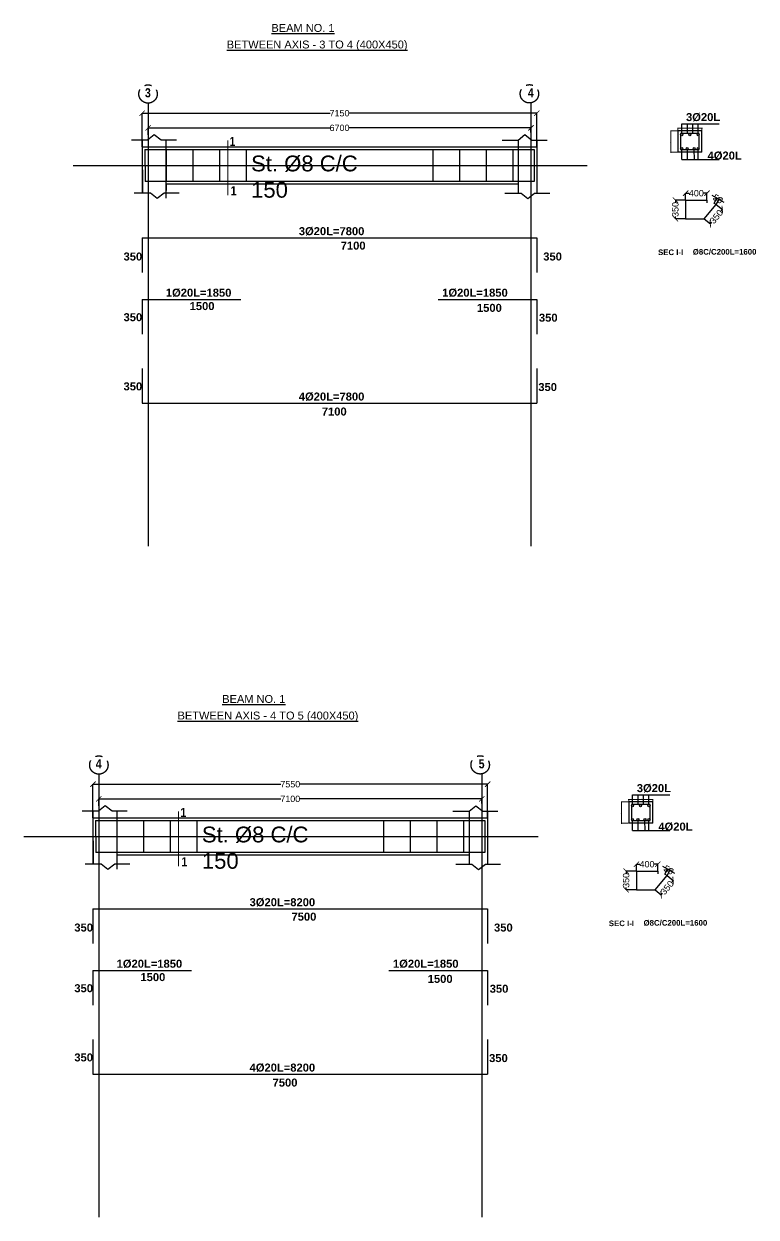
# Model space of a CAD drawing. Header units: inches. Extents: x -291016 to -124071, y 25078 to 137196.
# Drawn here: x -189184 to -175453, y 82549 to 104914 of the extents above; entities that cross this region are included whole.
import ezdxf

# ---------------------------------------------------------------- set-up
doc = ezdxf.new("R2010")
doc.units = ezdxf.units.IN
doc.header["$MEASUREMENT"] = 0
doc.linetypes.add('CENTER', pattern=[2, 1.25, -0.25, 0.25, -0.25])
doc.linetypes.add('CENTER2', pattern=[28.575, 19.05, -3.175, 3.175, -3.175])
doc.layers.add('AXIS', color=8, linetype='CENTER')
doc.layers.add('TEX', color=4, linetype='Continuous')
for name, color, linetype, lineweight in [('bar', 2, 'Continuous', 60), ('texts', 3, 'Continuous', 15), ('wal', 7, 'Continuous', 50)]:
    doc.layers.add(name, color=color, linetype=linetype, lineweight=lineweight)
doc.styles.add('50', font='arial.ttf', dxfattribs={"height": 150})
doc.styles.add('G', font='arial.ttf')
doc.styles.add('SIMPLEX', font='arial.ttf', dxfattribs={"height": 120})
doc.styles.add('Swiss Outline Bold Condensed', font='swisscbo.ttf')
doc.dimstyles.new('25SC', dxfattribs={"dimtxt": 20, "dimasz": 100, "dimexe": 0, "dimexo": 0, "dimgap": 0, "dimtad": 0, "dimdec": 0, "dimzin": 0, "dimdsep": 46, "dimtxsty": 'SIMPLEX', "dimblk": 'ARCHTICK', "dimcen": 0, "dimclrd": 1, "dimclre": 1, "dimclrt": 6, "dimadec": 0, "dimazin": 0, "dimtfac": 1, "dimtdec": 0, "dimtix": 1, "dimtmove": 2, "dimatfit": 3, "dimldrblk": 'ARCHTICK', "dimfxl": 50, "dimtolj": 1, "dimtzin": 0, "dimarcsym": 0})
doc.dimstyles.new('50PEA1', dxfattribs={"dimscale": 0, "dimtxt": 12.5, "dimasz": 5, "dimexe": 5, "dimexo": 10, "dimgap": 5, "dimtad": 1, "dimdec": 0, "dimdsep": 46, "dimtxsty": 'Standard', "dimblk1": 'ARCHTICK', "dimblk2": 'ARCHTICK', "dimsah": 1, "dimcen": 2.5, "dimdle": 10, "dimclrd": 8, "dimclre": 8, "dimclrt": 7, "dimadec": 0, "dimazin": 0, "dimtfac": 1, "dimtdec": 0, "dimtix": 1, "dimtmove": 2, "dimatfit": 3, "dimldrblk": 'ARCHTICK', "dimfxl": 1, "dimtolj": 1, "dimtzin": 0, "dimlwd": 13, "dimlwe": 13, "dimarcsym": 0})

# ---------------------------------------------------------------- blocks, each defined once
blk = doc.blocks.new('_ArchTick')
at = {"color": 0, "const_width": 0.15}
blk.add_lwpolyline([(-0.5, -0.5), (0.5, 0.5)], dxfattribs=at)
blk = doc.blocks.new('*D79')
at = {"color": 1, "lineweight": -2, "transparency": 16777216}
for p, q in [((-186855, 102835), (-186855, 102964)), ((-186855, 102964), (-183444, 102964)), ((-179675, 102964), (-183085, 102964)), ((-179675, 102880), (-179675, 102964))]:
    blk.add_line(p, q, dxfattribs=at)
at = {"layer": 'Defpoints', "color": 0, "transparency": 16777216}
for p in [(-179675, 102964), (-179675, 102880), (-186855, 102835)]:
    blk.add_point(p, dxfattribs=at)
at = {"color": 1, "lineweight": -2, "transparency": 16777216, "xscale": 100, "yscale": 100, "zscale": 100, "rotation": 180}
blk.add_blockref('_ArchTick', (-186855, 102964), dxfattribs=at)
at = {"color": 1, "lineweight": -2, "transparency": 16777216, "xscale": 100, "yscale": 100, "zscale": 100}
blk.add_blockref('_ArchTick', (-179675, 102964), dxfattribs=at)
at = {"color": 6, "transparency": 16777216, "insert": (-183265, 102964), "char_height": 120, "attachment_point": 5, "style": 'SIMPLEX'}
blk.add_mtext('\\A1;6700', dxfattribs=at)
blk = doc.blocks.new('*D169')
at = {"color": 1, "lineweight": -2, "transparency": 16777216}
for p, q in [((-186965, 102610), (-186965, 103239)), ((-186965, 103239), (-183443, 103239)), ((-179565, 103239), (-183086, 103239)), ((-179565, 102610), (-179565, 103239))]:
    blk.add_line(p, q, dxfattribs=at)
at = {"layer": 'Defpoints', "color": 0, "transparency": 16777216}
for p in [(-179565, 103239), (-186965, 102610), (-179565, 102610)]:
    blk.add_point(p, dxfattribs=at)
at = {"color": 1, "lineweight": -2, "transparency": 16777216, "xscale": 100, "yscale": 100, "zscale": 100, "rotation": 180}
blk.add_blockref('_ArchTick', (-186965, 103239), dxfattribs=at)
at = {"color": 1, "lineweight": -2, "transparency": 16777216, "xscale": 100, "yscale": 100, "zscale": 100}
blk.add_blockref('_ArchTick', (-179565, 103239), dxfattribs=at)
at = {"color": 6, "transparency": 16777216, "insert": (-183265, 103239), "char_height": 120, "attachment_point": 5, "style": 'SIMPLEX'}
blk.add_mtext('\\A1;7150', dxfattribs=at)
blk = doc.blocks.new('*D170')
at = {"color": 8, "lineweight": 13, "transparency": 16777216}
for p, q in [((-176929, 102908), (-177059, 102908)), ((-177054, 102918), (-177054, 102498)), ((-176929, 102508), (-177059, 102508))]:
    blk.add_line(p, q, dxfattribs=at)
at = {"layer": 'Defpoints', "color": 0, "transparency": 16777216}
for p in [(-176919, 102908), (-177054, 102508), (-176919, 102508)]:
    blk.add_point(p, dxfattribs=at)
at = {"color": 8, "lineweight": 13, "transparency": 16777216, "xscale": 5, "yscale": 5, "zscale": 5}
for p, rotation in [((-177054, 102908), 90), ((-177054, 102508), 270)]:
    blk.add_blockref('_ArchTick', p, dxfattribs=dict(at, rotation=rotation))
at = {"color": 7, "transparency": 16777216, "insert": (-177065, 102708), "char_height": 12.5, "attachment_point": 5, "rotation": 90}
blk.add_mtext('\\A1;400', dxfattribs=at)
blk = doc.blocks.new('*D171')
at = {"color": 8, "lineweight": 13, "transparency": 16777216}
for p, q in [((-176929, 102957), (-176459, 102957)), ((-176919, 102918), (-176919, 102962)), ((-176469, 102918), (-176469, 102962))]:
    blk.add_line(p, q, dxfattribs=at)
at = {"layer": 'Defpoints', "color": 0, "transparency": 16777216}
for p in [(-176919, 102908), (-176469, 102957), (-176469, 102908)]:
    blk.add_point(p, dxfattribs=at)
at = {"color": 8, "lineweight": 13, "transparency": 16777216, "xscale": 5, "yscale": 5, "zscale": 5, "rotation": 180}
blk.add_blockref('_ArchTick', (-176919, 102957), dxfattribs=at)
at = {"color": 8, "lineweight": 13, "transparency": 16777216, "xscale": 5, "yscale": 5, "zscale": 5}
blk.add_blockref('_ArchTick', (-176469, 102957), dxfattribs=at)
at = {"color": 7, "transparency": 16777216, "insert": (-176694, 102968), "char_height": 12.5, "attachment_point": 5}
blk.add_mtext('\\A1;450', dxfattribs=at)
blk = doc.blocks.new('*D172')
at = {"color": 1, "lineweight": -2, "transparency": 16777216}
for p, q in [((-176200, 101529), (-176087, 101434)), ((-176087, 101434), (-176114, 101402)), ((-176425, 101261), (-176312, 101167)), ((-176312, 101167), (-176285, 101199))]:
    blk.add_line(p, q, dxfattribs=at)
at = {"layer": 'Defpoints', "color": 0, "transparency": 16777216}
for p in [(-176200, 101529), (-176087, 101434), (-176425, 101261)]:
    blk.add_point(p, dxfattribs=at)
at = {"color": 1, "lineweight": -2, "transparency": 16777216, "xscale": 100, "yscale": 100, "zscale": 100}
for p, rotation in [((-176087, 101434), 49.99567424151289), ((-176312, 101167), 229.9956742415129)]:
    blk.add_blockref('_ArchTick', p, dxfattribs=dict(at, rotation=rotation))
at = {"color": 6, "transparency": 16777216, "insert": (-176199, 101300), "char_height": 120, "attachment_point": 5, "rotation": 49.9957, "style": 'SIMPLEX'}
blk.add_mtext('\\A1;350', dxfattribs=at)
blk = doc.blocks.new('*D173')
at = {"color": 1, "lineweight": -2, "transparency": 16777216}
for p, q in [((-176191, 101646), (-176277, 101696)), ((-176243, 101554), (-176191, 101646)), ((-176200, 101529), (-176147, 101621)), ((-176147, 101621), (-176191, 101646)), ((-176147, 101621), (-176061, 101571))]:
    blk.add_line(p, q, dxfattribs=at)
at = {"layer": 'Defpoints', "color": 0, "transparency": 16777216}
for p in [(-176243, 101554), (-176191, 101646), (-176200, 101529)]:
    blk.add_point(p, dxfattribs=at)
at = {"color": 1, "lineweight": -2, "transparency": 16777216, "xscale": 100, "yscale": 100, "zscale": 100}
for p, rotation in [((-176191, 101646), 329.9862666535626), ((-176147, 101621), 149.9862666535626)]:
    blk.add_blockref('_ArchTick', p, dxfattribs=dict(at, rotation=rotation))
at = {"color": 6, "transparency": 16777216, "insert": (-176169, 101633), "char_height": 120, "attachment_point": 5, "rotation": 329.9863, "style": 'SIMPLEX'}
blk.add_mtext('\\A1;50', dxfattribs=at)
blk = doc.blocks.new('*D174')
at = {"color": 1, "lineweight": -2, "transparency": 16777216}
for p, q in [((-176775, 101611), (-176775, 101740)), ((-176775, 101740), (-176710, 101740)), ((-176375, 101740), (-176440, 101740)), ((-176375, 101611), (-176375, 101740))]:
    blk.add_line(p, q, dxfattribs=at)
at = {"layer": 'Defpoints', "color": 0, "transparency": 16777216}
for p in [(-176775, 101740), (-176775, 101611), (-176375, 101611)]:
    blk.add_point(p, dxfattribs=at)
at = {"color": 1, "lineweight": -2, "transparency": 16777216, "xscale": 100, "yscale": 100, "zscale": 100, "rotation": 180}
blk.add_blockref('_ArchTick', (-176775, 101740), dxfattribs=at)
at = {"color": 1, "lineweight": -2, "transparency": 16777216, "xscale": 100, "yscale": 100, "zscale": 100}
blk.add_blockref('_ArchTick', (-176375, 101740), dxfattribs=at)
at = {"color": 6, "transparency": 16777216, "insert": (-176575, 101740), "char_height": 120, "attachment_point": 5, "style": 'SIMPLEX'}
blk.add_mtext('\\A1;400', dxfattribs=at)
blk = doc.blocks.new('*D80')
at = {"color": 1, "lineweight": -2, "transparency": 16777216}
for p, q in [((-176775, 101611), (-176968, 101611)), ((-176968, 101611), (-176968, 101569)), ((-176968, 101261), (-176968, 101304)), ((-176775, 101261), (-176968, 101261))]:
    blk.add_line(p, q, dxfattribs=at)
at = {"layer": 'Defpoints', "color": 0, "transparency": 16777216}
for p in [(-176775, 101611), (-176968, 101261), (-176775, 101261)]:
    blk.add_point(p, dxfattribs=at)
at = {"color": 1, "lineweight": -2, "transparency": 16777216, "xscale": 100, "yscale": 100, "zscale": 100}
for p, rotation in [((-176968, 101611), 90), ((-176968, 101261), 270)]:
    blk.add_blockref('_ArchTick', p, dxfattribs=dict(at, rotation=rotation))
at = {"color": 6, "transparency": 16777216, "insert": (-176968, 101436), "char_height": 120, "attachment_point": 5, "rotation": 90, "style": 'SIMPLEX'}
blk.add_mtext('\\A1;350', dxfattribs=at)
blk = doc.blocks.new('*D81')
at = {"color": 1, "lineweight": -2, "transparency": 16777216}
for p, q in [((-187778, 90259), (-187778, 90388)), ((-187778, 90388), (-184366, 90388)), ((-180598, 90388), (-184009, 90388)), ((-180598, 90303), (-180598, 90388))]:
    blk.add_line(p, q, dxfattribs=at)
at = {"layer": 'Defpoints', "color": 0, "transparency": 16777216}
for p in [(-180598, 90388), (-187778, 90259), (-180598, 90303)]:
    blk.add_point(p, dxfattribs=at)
at = {"color": 1, "lineweight": -2, "transparency": 16777216, "xscale": 100, "yscale": 100, "zscale": 100, "rotation": 180}
blk.add_blockref('_ArchTick', (-187778, 90388), dxfattribs=at)
at = {"color": 1, "lineweight": -2, "transparency": 16777216, "xscale": 100, "yscale": 100, "zscale": 100}
blk.add_blockref('_ArchTick', (-180598, 90388), dxfattribs=at)
at = {"color": 6, "transparency": 16777216, "insert": (-184188, 90388), "char_height": 120, "attachment_point": 5, "style": 'SIMPLEX'}
blk.add_mtext('\\A1;7100', dxfattribs=at)
blk = doc.blocks.new('*D175')
at = {"color": 1, "lineweight": -2, "transparency": 16777216}
for p, q in [((-187888, 90033), (-187888, 90663)), ((-187888, 90663), (-184366, 90663)), ((-180488, 90663), (-184009, 90663)), ((-180488, 90033), (-180488, 90663))]:
    blk.add_line(p, q, dxfattribs=at)
at = {"layer": 'Defpoints', "color": 0, "transparency": 16777216}
for p in [(-180488, 90663), (-187888, 90033), (-180488, 90033)]:
    blk.add_point(p, dxfattribs=at)
at = {"color": 1, "lineweight": -2, "transparency": 16777216, "xscale": 100, "yscale": 100, "zscale": 100, "rotation": 180}
blk.add_blockref('_ArchTick', (-187888, 90663), dxfattribs=at)
at = {"color": 1, "lineweight": -2, "transparency": 16777216, "xscale": 100, "yscale": 100, "zscale": 100}
blk.add_blockref('_ArchTick', (-180488, 90663), dxfattribs=at)
at = {"color": 6, "transparency": 16777216, "insert": (-184188, 90663), "char_height": 120, "attachment_point": 5, "style": 'SIMPLEX'}
blk.add_mtext('\\A1;7550', dxfattribs=at)
blk = doc.blocks.new('*D176')
at = {"color": 8, "lineweight": 13, "transparency": 16777216}
for p, q in [((-177852, 90331), (-177982, 90331)), ((-177977, 90341), (-177977, 89921)), ((-177852, 89931), (-177982, 89931))]:
    blk.add_line(p, q, dxfattribs=at)
at = {"layer": 'Defpoints', "color": 0, "transparency": 16777216}
for p in [(-177842, 90331), (-177977, 89931), (-177842, 89931)]:
    blk.add_point(p, dxfattribs=at)
at = {"color": 8, "lineweight": 13, "transparency": 16777216, "xscale": 5, "yscale": 5, "zscale": 5}
for p, rotation in [((-177977, 90331), 90), ((-177977, 89931), 270)]:
    blk.add_blockref('_ArchTick', p, dxfattribs=dict(at, rotation=rotation))
at = {"color": 7, "transparency": 16777216, "insert": (-177988, 90131), "char_height": 12.5, "attachment_point": 5, "rotation": 90}
blk.add_mtext('\\A1;400', dxfattribs=at)
blk = doc.blocks.new('*D177')
at = {"color": 8, "lineweight": 13, "transparency": 16777216}
for p, q in [((-177852, 90380), (-177382, 90380)), ((-177842, 90341), (-177842, 90385)), ((-177392, 90341), (-177392, 90385))]:
    blk.add_line(p, q, dxfattribs=at)
at = {"layer": 'Defpoints', "color": 0, "transparency": 16777216}
for p in [(-177392, 90380), (-177842, 90331), (-177392, 90331)]:
    blk.add_point(p, dxfattribs=at)
at = {"color": 8, "lineweight": 13, "transparency": 16777216, "xscale": 5, "yscale": 5, "zscale": 5, "rotation": 180}
blk.add_blockref('_ArchTick', (-177842, 90380), dxfattribs=at)
at = {"color": 8, "lineweight": 13, "transparency": 16777216, "xscale": 5, "yscale": 5, "zscale": 5}
blk.add_blockref('_ArchTick', (-177392, 90380), dxfattribs=at)
at = {"color": 7, "transparency": 16777216, "insert": (-177617, 90391), "char_height": 12.5, "attachment_point": 5}
blk.add_mtext('\\A1;450', dxfattribs=at)
blk = doc.blocks.new('*D178')
at = {"color": 1, "lineweight": -2, "transparency": 16777216}
for p, q in [((-177123, 88952), (-177010, 88858)), ((-177010, 88858), (-177037, 88825)), ((-177348, 88685), (-177235, 88590)), ((-177235, 88590), (-177207, 88622))]:
    blk.add_line(p, q, dxfattribs=at)
at = {"layer": 'Defpoints', "color": 0, "transparency": 16777216}
for p in [(-177123, 88952), (-177010, 88858), (-177348, 88685)]:
    blk.add_point(p, dxfattribs=at)
at = {"color": 1, "lineweight": -2, "transparency": 16777216, "xscale": 100, "yscale": 100, "zscale": 100}
for p, rotation in [((-177010, 88858), 49.99567424151289), ((-177235, 88590), 229.9956742415129)]:
    blk.add_blockref('_ArchTick', p, dxfattribs=dict(at, rotation=rotation))
at = {"color": 6, "transparency": 16777216, "insert": (-177122, 88724), "char_height": 120, "attachment_point": 5, "rotation": 49.9957, "style": 'SIMPLEX'}
blk.add_mtext('\\A1;350', dxfattribs=at)
blk = doc.blocks.new('*D179')
at = {"color": 1, "lineweight": -2, "transparency": 16777216}
for p, q in [((-177113, 89069), (-177200, 89119)), ((-177166, 88977), (-177113, 89069)), ((-177123, 88952), (-177070, 89044)), ((-177070, 89044), (-177113, 89069)), ((-177070, 89044), (-176983, 88994))]:
    blk.add_line(p, q, dxfattribs=at)
at = {"layer": 'Defpoints', "color": 0, "transparency": 16777216}
for p in [(-177113, 89069), (-177166, 88977), (-177123, 88952)]:
    blk.add_point(p, dxfattribs=at)
at = {"color": 1, "lineweight": -2, "transparency": 16777216, "xscale": 100, "yscale": 100, "zscale": 100}
for p, rotation in [((-177113, 89069), 329.9862666535626), ((-177070, 89044), 149.9862666535626)]:
    blk.add_blockref('_ArchTick', p, dxfattribs=dict(at, rotation=rotation))
at = {"color": 6, "transparency": 16777216, "insert": (-177092, 89056), "char_height": 120, "attachment_point": 5, "rotation": 329.9863, "style": 'SIMPLEX'}
blk.add_mtext('\\A1;50', dxfattribs=at)
blk = doc.blocks.new('*D180')
at = {"color": 1, "lineweight": -2, "transparency": 16777216}
for p, q in [((-177698, 89035), (-177698, 89164)), ((-177698, 89164), (-177632, 89164)), ((-177298, 89164), (-177363, 89164)), ((-177298, 89035), (-177298, 89164))]:
    blk.add_line(p, q, dxfattribs=at)
at = {"layer": 'Defpoints', "color": 0, "transparency": 16777216}
for p in [(-177698, 89164), (-177698, 89035), (-177298, 89035)]:
    blk.add_point(p, dxfattribs=at)
at = {"color": 1, "lineweight": -2, "transparency": 16777216, "xscale": 100, "yscale": 100, "zscale": 100, "rotation": 180}
blk.add_blockref('_ArchTick', (-177698, 89164), dxfattribs=at)
at = {"color": 1, "lineweight": -2, "transparency": 16777216, "xscale": 100, "yscale": 100, "zscale": 100}
blk.add_blockref('_ArchTick', (-177298, 89164), dxfattribs=at)
at = {"color": 6, "transparency": 16777216, "insert": (-177498, 89164), "char_height": 120, "attachment_point": 5, "style": 'SIMPLEX'}
blk.add_mtext('\\A1;400', dxfattribs=at)
blk = doc.blocks.new('*D82')
at = {"color": 1, "lineweight": -2, "transparency": 16777216}
for p, q in [((-177698, 89035), (-177891, 89035)), ((-177891, 89035), (-177891, 88992)), ((-177891, 88685), (-177891, 88727)), ((-177698, 88685), (-177891, 88685))]:
    blk.add_line(p, q, dxfattribs=at)
at = {"layer": 'Defpoints', "color": 0, "transparency": 16777216}
for p in [(-177698, 89035), (-177891, 88685), (-177698, 88685)]:
    blk.add_point(p, dxfattribs=at)
at = {"color": 1, "lineweight": -2, "transparency": 16777216, "xscale": 100, "yscale": 100, "zscale": 100}
for p, rotation in [((-177891, 89035), 90), ((-177891, 88685), 270)]:
    blk.add_blockref('_ArchTick', p, dxfattribs=dict(at, rotation=rotation))
at = {"color": 6, "transparency": 16777216, "insert": (-177891, 88860), "char_height": 120, "attachment_point": 5, "rotation": 90, "style": 'SIMPLEX'}
blk.add_mtext('\\A1;350', dxfattribs=at)

msp = doc.modelspace()

# ---------------------------------------------------------------- linework, layer by layer
at = {"color": 3}
for p, q in [((-176919.2446, 102907.88), (-176919.2446, 102507.88)), ((-176469.2446, 102907.88), (-176919.2446, 102907.88)), ((-176469.2446, 102907.88), (-176919.2446, 102907.88)), ((-176469.2446, 102507.88), (-176469.2446, 102907.88)), ((-187164.993, 102739.8622), (-186862.493, 102739.8622)), ((-186964.7446, 102739.88), (-186964.7446, 101746.3508)), ((-186862.493, 102739.8622), (-186737.4613, 102840.8623)), ((-186737.4613, 102840.8623), (-186606.993, 102739.8622)), ((-186606.993, 102739.8622), (-186321.993, 102739.8622)), ((-186512.4778, 101649.8329), (-186512.4778, 102739.8622)), ((-180215.2446, 102736.4954), (-179912.7446, 102736.4954)), ((-179912.7446, 102736.4954), (-179787.7129, 102837.4956)), ((-179912.5653, 102736.4954), (-179912.5653, 101737.7075)), ((-179787.7129, 102837.4956), (-179657.2446, 102736.4954)), ((-179657.2446, 102736.4954), (-179372.2446, 102736.4954)), ((-179564.7446, 102736.4954), (-179564.7446, 101737.7075)), ((-186964.7446, 102609.6449), (-179564.7446, 102609.6449)), ((-186964.7446, 102609.6449), (-186960.7446, 101759.6449)), ((-186964.7446, 102559.6449), (-186964.5093, 102559.6449)), ((-186914.7452, 102609.8802), (-186914.7441, 102609.6449)), ((-179564.7446, 102609.6449), (-179564.7446, 101742.1449)), ((-176469.2446, 102507.88), (-176919.2446, 102507.88)), ((-188260.7446, 102259.6449), (-178620.2446, 102259.6449)), ((-179912.5653, 101909.6449), (-186514.7446, 101909.6449)), ((-186514.7446, 101909.6449), (-186514.7446, 101788.1449)), ((-187113.7278, 101746.3329), (-186811.2278, 101746.3329)), ((-186811.2278, 101746.3329), (-186686.196, 101645.3328)), ((-186686.196, 101645.3328), (-186555.7278, 101746.3329)), ((-186555.7278, 101746.3329), (-186270.7278, 101746.3329)), ((-180163.9794, 101742.9662), (-179861.4794, 101742.9662)), ((-179861.4794, 101742.9662), (-179736.4476, 101641.966)), ((-179736.4476, 101641.966), (-179605.9794, 101742.9662)), ((-179605.9794, 101742.9662), (-179320.9794, 101742.9662)), ((-176374.7446, 101611.38), (-176374.7446, 101561.38)), ((-176200.0666, 101529.0999), (-176243.3618, 101554.1102)), ((-186964.8189, 100903.6443), (-179564.8189, 100903.6443)), ((-186964.8189, 100903.6443), (-186964.8189, 100253.6443)), ((-179564.8189, 100903.6443), (-179564.8189, 100253.6443)), ((-186964.8692, 99750.6451), (-185114.8692, 99750.6451)), ((-186964.8692, 99750.6451), (-186964.8692, 99100.6451)), ((-181414.8692, 99750.6451), (-179564.8692, 99750.6451)), ((-179564.8692, 99750.6451), (-179564.8692, 99100.6451)), ((-186964.8565, 98454.1458), (-186964.8565, 97804.1458)), ((-179564.8565, 98454.1458), (-179564.8565, 97804.1458)), ((-186964.9235, 97804.1458), (-179564.9235, 97804.1458)), ((-188087.7841, 90163.1609), (-187785.2841, 90163.1609)), ((-187887.5357, 90163.1787), (-187887.5357, 89169.6495)), ((-187785.2841, 90163.1609), (-187660.2523, 90264.161)), ((-187660.2523, 90264.161), (-187529.7841, 90163.1609)), ((-187529.7841, 90163.1609), (-187244.7841, 90163.1609)), ((-187435.2688, 89073.1316), (-187435.2688, 90163.1609)), ((-181138.0357, 90159.7941), (-180835.5357, 90159.7941)), ((-180835.5357, 90159.7941), (-180710.5039, 90260.7943)), ((-180835.3564, 90159.7941), (-180835.3564, 89161.0062)), ((-180710.5039, 90260.7943), (-180580.0357, 90159.7941)), ((-180580.0357, 90159.7941), (-180295.0357, 90159.7941)), ((-180487.5357, 90159.7941), (-180487.5357, 89161.0062)), ((-177842.0357, 90331.1787), (-177842.0357, 89931.1787)), ((-177392.0357, 90331.1787), (-177842.0357, 90331.1787)), ((-177392.0357, 90331.1787), (-177842.0357, 90331.1787)), ((-177392.0357, 89931.1787), (-177392.0357, 90331.1787)), ((-187887.5357, 90032.9436), (-180487.5357, 90032.9436)), ((-187887.5357, 90032.9436), (-187883.5357, 89182.9436)), ((-187887.5357, 89982.9436), (-187887.3004, 89982.9436)), ((-187837.5362, 90033.1789), (-187837.5351, 90032.9436)), ((-180487.5357, 90032.9436), (-180487.5357, 89165.4436)), ((-177392.0357, 89931.1787), (-177842.0357, 89931.1787)), ((-189183.5357, 89682.9436), (-179543.0357, 89682.9436)), ((-180835.3564, 89332.9436), (-187437.5357, 89332.9436)), ((-187437.5357, 89332.9436), (-187437.5357, 89211.4436)), ((-188036.5188, 89169.6316), (-187734.0188, 89169.6316)), ((-187734.0188, 89169.6316), (-187608.9871, 89068.6315)), ((-187608.9871, 89068.6315), (-187478.5188, 89169.6316)), ((-187478.5188, 89169.6316), (-187193.5188, 89169.6316)), ((-181086.7704, 89166.2649), (-180784.2704, 89166.2649)), ((-180784.2704, 89166.2649), (-180659.2387, 89065.2647)), ((-180659.2387, 89065.2647), (-180528.7704, 89166.2649)), ((-180528.7704, 89166.2649), (-180243.7704, 89166.2649)), ((-177297.5357, 89034.6787), (-177297.5357, 88984.6787)), ((-177122.8576, 88952.3986), (-177166.1529, 88977.4089)), ((-187887.61, 88326.943), (-180487.61, 88326.943)), ((-187887.61, 88326.943), (-187887.61, 87676.943)), ((-180487.61, 88326.943), (-180487.61, 87676.943)), ((-187887.6602, 87173.9438), (-186037.6602, 87173.9438)), ((-187887.6602, 87173.9438), (-187887.6602, 86523.9438)), ((-182337.6602, 87173.9438), (-180487.6602, 87173.9438)), ((-180487.6602, 87173.9438), (-180487.6602, 86523.9438)), ((-187887.6476, 85877.4445), (-187887.6476, 85227.4445)), ((-180487.6476, 85877.4445), (-180487.6476, 85227.4445)), ((-187887.7145, 85227.4445), (-180487.7145, 85227.4445))]:
    msp.add_line(p, q, dxfattribs=at)
at = {"color": 0}
for p, q in [((-176849.2446, 102857.88), (-176849.2446, 103041.88)), ((-176849.2446, 103041.88), (-176147.2446, 103041.88)), ((-176740.2446, 102857.88), (-176740.2446, 103041.88)), ((-176643.2446, 102857.88), (-176643.2446, 103041.88)), ((-176539.2446, 102857.88), (-176539.2446, 103041.88)), ((-176849.2446, 102373.88), (-176849.2446, 102557.88)), ((-176740.2446, 102373.88), (-176740.2446, 102557.88)), ((-176608.7446, 102373.88), (-176615.7446, 102557.88)), ((-176539.2446, 102373.88), (-176539.2446, 102557.88)), ((-176849.2446, 102373.88), (-176147.2446, 102373.88)), ((-177772.0357, 90281.1787), (-177772.0357, 90465.1787)), ((-177772.0357, 90465.1787), (-177070.0357, 90465.1787)), ((-177663.0357, 90281.1787), (-177663.0357, 90465.1787)), ((-177566.0357, 90281.1787), (-177566.0357, 90465.1787)), ((-177462.0357, 90281.1787), (-177462.0357, 90465.1787)), ((-177772.0357, 89797.1787), (-177772.0357, 89981.1787)), ((-177663.0357, 89797.1787), (-177663.0357, 89981.1787)), ((-177531.5357, 89797.1787), (-177538.5357, 89981.1787)), ((-177462.0357, 89797.1787), (-177462.0357, 89981.1787)), ((-177772.0357, 89797.1787), (-177070.0357, 89797.1787))]:
    msp.add_line(p, q, dxfattribs=at)
at = {"color": 6}
for p, q in [((-176869.2446, 102857.88), (-176869.2446, 102557.88)), ((-176519.2446, 102857.88), (-176869.2446, 102857.88)), ((-176519.2446, 102557.88), (-176519.2446, 102857.88)), ((-186914.5088, 102559.6449), (-179614.7446, 102559.6449)), ((-186914.5088, 102559.6449), (-186911.6852, 101959.6449)), ((-186514.7446, 102559.6449), (-186514.7446, 101959.6449)), ((-186014.7446, 102559.6449), (-186014.7446, 101959.6449)), ((-185514.7446, 102559.6449), (-185514.7446, 101959.6449)), ((-185014.7446, 102559.6449), (-185014.7446, 101959.6449)), ((-181514.7446, 102559.6449), (-181514.7446, 101959.6449)), ((-181014.7446, 102559.6449), (-181014.7446, 101959.6449)), ((-180514.7446, 102559.6449), (-180514.7446, 101959.6449)), ((-180014.7446, 102559.6449), (-180014.7446, 101959.6449)), ((-179614.7446, 102559.6449), (-179614.7446, 101959.6449)), ((-176869.2446, 102557.88), (-176519.2446, 102557.88)), ((-179614.7446, 101959.6449), (-186911.6852, 101959.6449)), ((-176774.7446, 101611.38), (-176774.7446, 101261.38)), ((-176774.7446, 101611.38), (-176374.7446, 101611.38)), ((-176424.7446, 101261.38), (-176200.0666, 101529.0999)), ((-176774.7446, 101261.38), (-176424.7446, 101261.38)), ((-177792.0357, 90281.1787), (-177792.0357, 89981.1787)), ((-177442.0357, 90281.1787), (-177792.0357, 90281.1787)), ((-177442.0357, 89981.1787), (-177442.0357, 90281.1787)), ((-187837.2998, 89982.9436), (-180537.5357, 89982.9436)), ((-187837.2998, 89982.9436), (-187834.4763, 89382.9436)), ((-187437.5357, 89982.9436), (-187437.5357, 89382.9436)), ((-186937.5357, 89982.9436), (-186937.5357, 89382.9436)), ((-186437.5357, 89982.9436), (-186437.5357, 89382.9436)), ((-185937.5357, 89982.9436), (-185937.5357, 89382.9436)), ((-182437.5357, 89982.9436), (-182437.5357, 89382.9436)), ((-181937.5357, 89982.9436), (-181937.5357, 89382.9436)), ((-181437.5357, 89982.9436), (-181437.5357, 89382.9436)), ((-180937.5357, 89982.9436), (-180937.5357, 89382.9436)), ((-180537.5357, 89982.9436), (-180537.5357, 89382.9436)), ((-177792.0357, 89981.1787), (-177442.0357, 89981.1787)), ((-180537.5357, 89382.9436), (-187834.4763, 89382.9436)), ((-177697.5357, 89034.6787), (-177697.5357, 88684.6787)), ((-177697.5357, 89034.6787), (-177297.5357, 89034.6787)), ((-177347.5357, 88684.6787), (-177122.8576, 88952.3986)), ((-177697.5357, 88684.6787), (-177347.5357, 88684.6787))]:
    msp.add_line(p, q, dxfattribs=at)
for centre in [(-176849.2446, 102837.88), (-176697.6501, 102837.88), (-176539.2446, 102837.88), (-176849.2446, 102577.88), (-176746.7446, 102577.88), (-176615.7446, 102577.88), (-176539.2446, 102577.88), (-177772.0357, 90261.1787), (-177620.4412, 90261.1787), (-177462.0357, 90261.1787), (-177772.0357, 90001.1787), (-177669.5357, 90001.1787), (-177538.5357, 90001.1787), (-177462.0357, 90001.1787)]:
    msp.add_circle(centre, 20, dxfattribs=at)
at = {"layer": 'AXIS', "linetype": 'CENTER2', "ltscale": 1000}
for p, q in [((-186854.7089, 103427.9873), (-186855.0707, 95126.1856)), ((-179674.7089, 103427.987), (-179675.0707, 95126.1854)), ((-187777.5, 90851.286), (-187777.8617, 82549.4843)), ((-180597.5, 90851.2857), (-180597.8617, 82549.4841))]:
    msp.add_line(p, q, dxfattribs=at)
at = {"layer": 'AXIS', "ltscale": 500}
for centre in [(-179704.2536, 103602.9634), (-186854.7089, 103599.8443), (-187777.5, 91023.143), (-180627.0446, 91026.2621)]:
    msp.add_circle(centre, 171.857, dxfattribs=at)
at = {"layer": 'bar', "ltscale": 150, "const_width": 20}
for points in [[(-185361.2446, 101702.1449), (-185361.2446, 102732.4122)], [(-186284.0357, 89125.4436), (-186284.0357, 90155.7109)]]:
    msp.add_lwpolyline(points, dxfattribs=at)

# ---------------------------------------------------------------- texts
at = {"layer": 'TEX'}
for s, height, style, p in [('%%UBEAM NO. 1', 148, 'G', (-184541.2446, 104763.88)), ('%%UBETWEEN AXIS - 3 TO 4 (400X450)', 148, 'G', (-185378.7446, 104453.38)), ('3', 170, 'Swiss Outline Bold Condensed', (-186912.0538, 103537.1346)), ('4', 170, 'Swiss Outline Bold Condensed', (-179732.0538, 103537.1344)), ('1', 170, 'Swiss Outline Bold Condensed', (-185325.2042, 102626.4645)), ('1', 170, 'Swiss Outline Bold Condensed', (-185304.7446, 101702.1449)), ('%%UBEAM NO. 1', 148, 'G', (-185464.0357, 92187.1787)), ('%%UBETWEEN AXIS - 4 TO 5 (400X450)', 148, 'G', (-186301.5357, 91876.6787)), ('4', 170, 'Swiss Outline Bold Condensed', (-187834.8448, 90960.4333)), ('5', 170, 'Swiss Outline Bold Condensed', (-180654.8448, 90960.4331)), ('1', 170, 'Swiss Outline Bold Condensed', (-186247.9952, 90049.7632)), ('1', 170, 'Swiss Outline Bold Condensed', (-186227.5357, 89125.4436))]:
    msp.add_text(s, height=height, dxfattribs=dict(at, style=style)).set_placement(p)
at = {"layer": 'TEX', "char_height": 296, "attachment_point": 1, "style": 'G'}
for insert in [(-184922.7446, 102445.6449), (-185845.5357, 89868.9436)]:
    msp.add_mtext_dynamic_manual_height_columns('St. %%C8 C/C 150', width=2462.399683, gutter_width=1, heights=[0], dxfattribs=dict(at, insert=insert))
at = {"layer": 'texts', "lineweight": 50, "ltscale": 2, "char_height": 105, "attachment_point": 1}
for s, insert, width in [('{\\fArial|b1|i0|c0|p34;SEC I-I}', (-177292.7271, 100685.2321), 610.442651), ('{\\fArial|b1|i0|c0|p34;%%C8C/C200L=1600}', (-176641.5126, 100694.4207), 364.62196), ('{\\fArial|b1|i0|c0|p34;%%C8C/C200L=1600}', (-177564.3036, 88117.7195), 364.62196), ('{\\fArial|b1|i0|c0|p34;SEC I-I}', (-178215.5182, 88108.5308), 610.442651)]:
    msp.add_mtext(s, dxfattribs=dict(at, insert=insert, width=width))
at = {"layer": 'wal', "lineweight": 50, "char_height": 150, "attachment_point": 3, "rotation": 359.95372519, "style": '50'}
for s, insert in [('{\\fArial|b1|i0|c0|p34;3%%C20L}', (-176127.2446, 103241.51)), ('{\\fArial|b1|i0|c0|p34;4%%C20L}', (-175723.2446, 102521.01)), ('{\\fArial|b1|i0|c0|p34;3%%C20L=7800}', (-182799.0716, 101103.2743)), ('{\\fArial|b1|i0|c0|p34;7100}', (-182776.5716, 100832.7743)), ('{\\fArial|b1|i0|c0|p34;350}', (-186964.766, 100628.6449)), ('{\\fArial|b1|i0|c0|p34;350}', (-179095.2446, 100628.6449)), ('{\\fArial|b1|i0|c0|p34;1%%C20L=1850}', (-185292.0716, 99950.275)), ('{\\fArial|b1|i0|c0|p34;1%%C20L=1850}', (-180110.5716, 99950.275)), ('{\\fArial|b1|i0|c0|p34;1500}', (-185608.6917, 99699.7042)), ('{\\fArial|b1|i0|c0|p34;1500}', (-180221.9353, 99666.3494)), ('{\\fArial|b1|i0|c0|p34;350}', (-186964.8162, 99491.2044)), ('{\\fArial|b1|i0|c0|p34;350}', (-179176.1917, 99482.2042)), ('{\\fArial|b1|i0|c0|p34;350}', (-186964.8036, 98194.7051)), ('{\\fArial|b1|i0|c0|p34;350}', (-179187.6917, 98182.2042)), ('{\\fArial|b1|i0|c0|p34;4%%C20L=7800}', (-182799.0716, 98003.7758)), ('{\\fArial|b1|i0|c0|p34;7100}', (-183130.6917, 97723.2042)), ('{\\fArial|b1|i0|c0|p34;3%%C20L}', (-177050.0357, 90664.8087)), ('{\\fArial|b1|i0|c0|p34;4%%C20L}', (-176646.0357, 89944.3087)), ('{\\fArial|b1|i0|c0|p34;3%%C20L=8200}', (-183721.8627, 88526.573)), ('{\\fArial|b1|i0|c0|p34;7500}', (-183699.3627, 88256.073)), ('{\\fArial|b1|i0|c0|p34;350}', (-187887.557, 88051.9436)), ('{\\fArial|b1|i0|c0|p34;350}', (-180018.0357, 88051.9436)), ('{\\fArial|b1|i0|c0|p34;1%%C20L=1850}', (-186214.8627, 87373.5737)), ('{\\fArial|b1|i0|c0|p34;1%%C20L=1850}', (-181033.3627, 87373.5737)), ('{\\fArial|b1|i0|c0|p34;1500}', (-186531.4827, 87123.0029)), ('{\\fArial|b1|i0|c0|p34;1500}', (-181144.7264, 87089.6481)), ('{\\fArial|b1|i0|c0|p34;350}', (-187887.6073, 86914.5031)), ('{\\fArial|b1|i0|c0|p34;350}', (-180098.9827, 86905.5029)), ('{\\fArial|b1|i0|c0|p34;350}', (-187887.5946, 85618.0038)), ('{\\fArial|b1|i0|c0|p34;4%%C20L=8200}', (-183721.8627, 85427.0745)), ('{\\fArial|b1|i0|c0|p34;350}', (-180110.4827, 85605.5029)), ('{\\fArial|b1|i0|c0|p34;7500}', (-184053.4827, 85146.5029))]:
    msp.add_mtext(s, dxfattribs=dict(at, insert=insert))

# ---------------------------------------------------------------- dimensions: what is measured, and where the dimension line sits
at = {"color": 3}
for base, p1, p2, text, picture, middle in [((-179564.7446, 103239.38), (-186964.7446, 102609.6449), (-179564.7446, 102609.6449), '7150', '*D169', (-183264.7446, 103239.38)), ((-179674.7328, 102964.379), (-186854.7348, 102835.3817), (-179674.7328, 102879.838), '6700', '*D79', (-183264.7338, 102964.379)), ((-180487.5357, 90662.6787), (-187887.5357, 90032.9436), (-180487.5357, 90032.9436), '7550', '*D175', (-184187.5357, 90662.6787)), ((-180597.5239, 90387.6777), (-187777.5258, 90258.6804), (-180597.5239, 90303.1367), '7100', '*D81', (-184187.5249, 90387.6777))]:
    dim = msp.add_linear_dim(base=base, p1=p1, p2=p2, text=text, dimstyle='25SC', dxfattribs=at)
    dim.commit()
    dim.dimension.update_dxf_attribs({"geometry": picture, "text_midpoint": middle})
for base, p1, p2, picture, middle in [((-177054.2446, 102507.88), (-176919.2446, 102907.88), (-176919.2446, 102507.88), '*D170', (-177065.4946, 102707.88)), ((-177977.0357, 89931.1787), (-177842.0357, 90331.1787), (-177842.0357, 89931.1787), '*D176', (-177988.2857, 90131.1787))]:
    dim = msp.add_linear_dim(base=base, p1=p1, p2=p2, angle=90, dimstyle='50PEA1', override={"dimscale": 1}, dxfattribs=at)
    dim.commit()
    dim.dimension.update_dxf_attribs({"geometry": picture, "text_midpoint": middle})
for base, p1, p2, picture, middle in [((-176469.2446, 102956.88), (-176919.2446, 102907.88), (-176469.2446, 102907.88), '*D171', (-176694.2446, 102968.13)), ((-177392.0357, 90380.1787), (-177842.0357, 90331.1787), (-177392.0357, 90331.1787), '*D177', (-177617.0357, 90391.4287))]:
    dim = msp.add_linear_dim(base=base, p1=p1, p2=p2, dimstyle='50PEA1', override={"dimscale": 1}, dxfattribs=at)
    dim.commit()
    dim.dimension.update_dxf_attribs({"geometry": picture, "text_midpoint": middle})
for base, p1, p2, picture, middle in [((-176774.7446, 101740.38), (-176374.7446, 101611.38), (-176774.7446, 101611.38), '*D174', (-176574.7446, 101740.38)), ((-177697.5357, 89163.6787), (-177297.5357, 89034.6787), (-177697.5357, 89034.6787), '*D180', (-177497.5357, 89163.6787))]:
    dim = msp.add_linear_dim(base=base, p1=p1, p2=p2, dimstyle='25SC', dxfattribs=at)
    dim.commit()
    dim.dimension.update_dxf_attribs({"geometry": picture, "text_midpoint": middle})
for base, p1, p2, picture, middle in [((-176967.7446, 101261.38), (-176774.7446, 101611.38), (-176774.7446, 101261.38), '*D80', (-176967.7446, 101436.38)), ((-177890.5357, 88684.6787), (-177697.5357, 89034.6787), (-177697.5357, 88684.6787), '*D82', (-177890.5357, 88859.6787))]:
    dim = msp.add_linear_dim(base=base, p1=p1, p2=p2, angle=90, dimstyle='25SC', dxfattribs=at)
    dim.commit()
    dim.dimension.update_dxf_attribs({"geometry": picture, "text_midpoint": middle})
for p1, p2, distance, picture, middle in [((-176200.0666, 101529.0999), (-176243.3618, 101554.1102), -105.6175, '*D173', (-176168.8835, 101633.0598)), ((-176424.7446, 101261.38), (-176200.0666, 101529.0999), -147.4037, '*D172', (-176199.4949, 101300.4821)), ((-177122.8576, 88952.3986), (-177166.1529, 88977.4089), -105.6175, '*D179', (-177091.6746, 89056.3585)), ((-177347.5357, 88684.6787), (-177122.8576, 88952.3986), -147.4037, '*D178', (-177122.286, 88723.7808))]:
    dim = msp.add_aligned_dim(p1=p1, p2=p2, distance=distance, dimstyle='25SC', dxfattribs=at)
    dim.commit()
    dim.dimension.update_dxf_attribs({"geometry": picture, "text_midpoint": middle})

doc.saveas('drawing.dxf')
